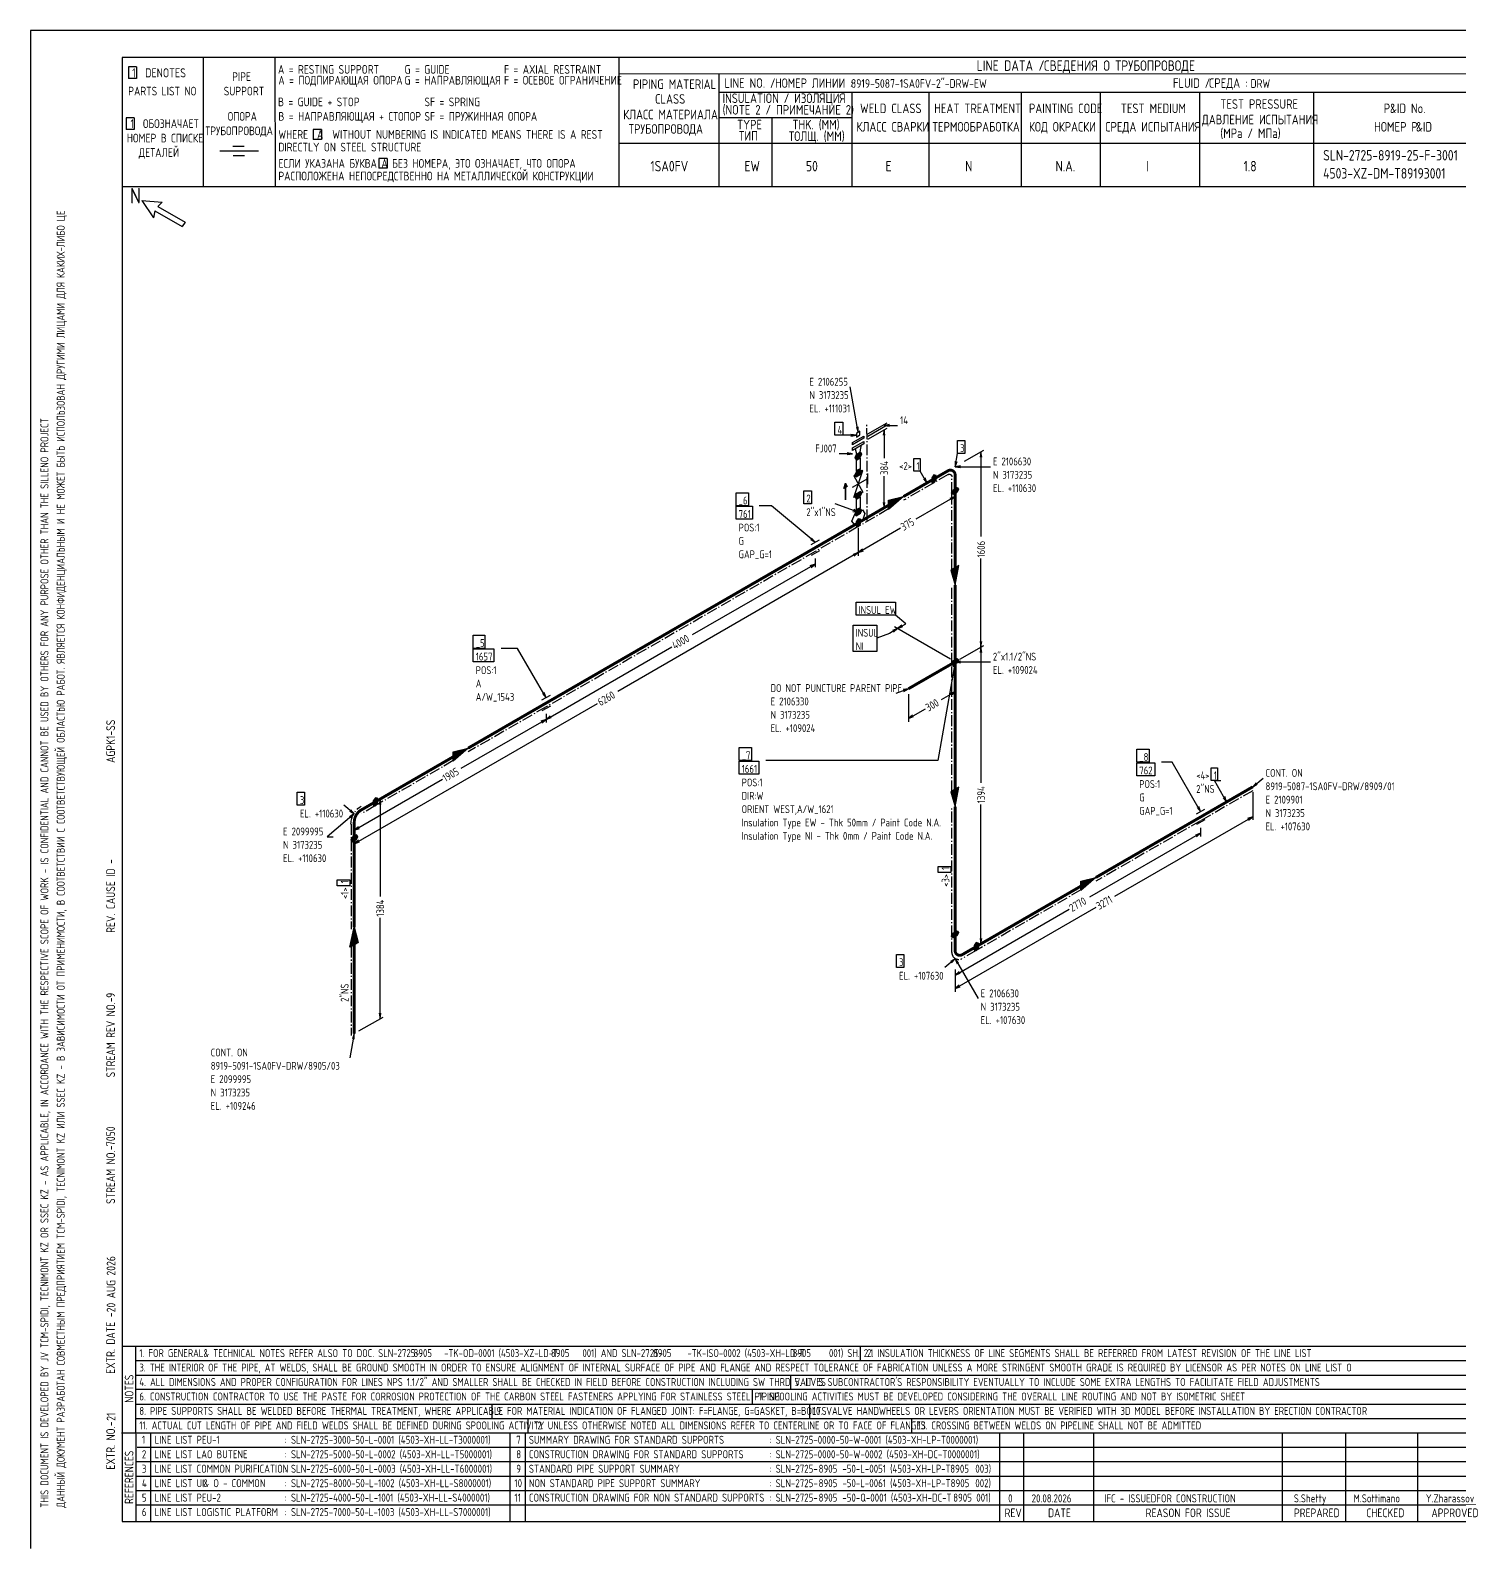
# Model space of a CAD drawing. Extents: x -1005 to 594, y -998 to 420.
# Drawn here: x 0 to 395.2, y 0 to 420 of the extents above; entities that cross this region are included whole.
import ezdxf

# ---------------------------------------------------------------- set-up
doc = ezdxf.new("R2010")
doc.units = 0
doc.linetypes.add('GT101', pattern=[2.299997, 1.53333, -0.766667])
doc.linetypes.add('GT111', pattern=[4.5, 3, -0.6, 0.3, -0.6])
doc.styles.add('TTFN17', font='GOST type A')

msp = doc.modelspace()

# ---------------------------------------------------------------- linework, layer by layer
at = {"layer": 'GT_1', "flags": 128}
for points in [[(0, 420), (0, 0)], [(594, 420), (0, 420)], [(589.1, 412.5), (25.4, 412.5)], [(25.4, 412.5), (25.4, 7.5)], [(47.8, 412.5), (47.8, 376.7)], [(67.6, 412.5), (67.7, 376.7)], [(162.7, 412.5), (162.7, 376.7)], [(29.3, 409.9), (27.1, 409.9)], [(27.1, 409.9), (27.1, 406.7)], [(29.3, 409.9), (29.3, 406.7)], [(589.1, 408), (162.7, 407.9)], [(190.3, 407.8), (190.3, 376.7)], [(29.3, 406.7), (27.1, 406.7)], [(190.3, 402.9), (402.7, 402.9)], [(227.1, 402.9), (227.1, 376.7)], [(248.4, 402.9), (248.4, 376.8)], [(273.9, 402.9), (273.9, 376.7)], [(295.8, 402.9), (295.8, 376.7)], [(323.2, 402.9), (323.2, 376.7)], [(354.8, 402.9), (354.8, 376.8)], [(28.7, 395.8), (26.5, 395.8)], [(26.5, 395.8), (26.5, 392.6)], [(28.7, 395.8), (28.7, 392.6)], [(227.1, 395.8), (190.3, 395.8)], [(205, 395.8), (205, 376.7)], [(28.7, 392.6), (26.5, 392.6)], [(80.5, 392.6), (78.2, 392.6)], [(78.2, 392.6), (78.2, 389.8)], [(80.5, 392.6), (80.5, 389.8)], [(63.1, 386.6), (52.4, 386.6)], [(59.1, 387.9), (56, 387.9)], [(80.5, 389.8), (78.2, 389.8)], [(230.2, 388.7), (162.7, 388.7)], [(402.7, 388.7), (226.9, 388.7)], [(59.2, 385.3), (56.1, 385.3)], [(98.6, 384.6), (96.3, 384.6)], [(96.3, 384.6), (96.3, 381.9)], [(98.6, 384.6), (98.6, 381.9)], [(98.6, 381.9), (96.3, 381.9)], [(402.7, 376.7), (25.4, 376.7)], [(30.8, 372.9), (34, 368.1)], [(30.8, 372.9), (36.4, 372.5)], [(34.4, 370.1), (34, 368.1)], [(34.4, 370.1), (42, 365.7)], [(36.4, 372.5), (35.2, 371.3)], [(35.2, 371.3), (42.8, 366.9)], [(42.8, 366.9), (42, 365.7)], [(228.9, 308.825), (226.65, 321.35)], [(222.45, 311.6), (224.625, 311.6), (224.625, 308), (222.45, 308), (222.45, 311.6)], [(231.525, 308.375), (236.85, 311.45)], [(231.525, 307.775), (236.85, 310.85)], [(237.525, 310.925), (236.025, 310.7), (237.525, 310.475)], [(228.375, 308), (224.625, 308)], [(226.875, 307.775), (228.375, 308), (226.875, 308.225)], [(228.9, 306.275), (227.325, 305.375), (227.325, 305.975), (230.475, 307.775), (230.475, 307.175), (228.9, 306.275)], [(228.375, 310.25), (228.9, 308.825), (228.9, 310.325)], [(228.375, 307.475), (229.35, 308.075), (229.35, 309.125), (228.375, 308.525), (228.375, 307.475)], [(231.525, 306.875), (236.85, 309.95)], [(236.25, 308), (236.025, 309.5), (235.8, 308)], [(236.025, 310.7), (239.775, 310.7)], [(236.025, 309.5), (236.025, 301.7)], [(227.325, 302.9), (223.575, 302.9)], [(225.825, 302.675), (227.325, 302.9), (225.825, 303.125)], [(228.9, 304.7), (227.325, 303.8), (227.325, 304.475), (230.475, 306.275), (230.475, 305.6), (228.9, 304.7)], [(228.3, 302.6), (227.925, 301.775), (228.3, 301.325), (229.5, 302), (229.875, 302.825), (229.5, 303.275), (228.3, 302.6)], [(228.075, 304.25), (228.6, 302.15), (229.275, 302.525), (229.8, 305.3)], [(228.3, 302.6), (229.773, 302.6)], [(228.656, 302.8), (229.864, 302.8)], [(229.011, 303), (229.729, 303)], [(255.675, 299.3), (256.35, 302.975)], [(256.35, 306.575), (258.375, 306.575), (258.375, 302.975), (256.35, 302.975), (256.35, 306.575)], [(258.3, 300.8), (263.625, 303.875)], [(263.025, 301.925), (262.8, 303.425), (262.575, 301.925)], [(262.8, 303.425), (262.8, 279.95)], [(228.9, 291.5), (227.625, 290.75), (230.175, 298.25), (227.625, 296.75), (230.175, 292.25), (228.9, 291.5)], [(228.3, 297.8), (227.925, 296.975), (228.3, 296.525), (229.5, 297.2), (229.875, 298.025), (229.5, 298.475), (228.3, 297.8)], [(227.936, 301.8), (229.144, 301.8)], [(228.027, 302), (229.5, 302)], [(228.071, 301.6), (228.789, 301.6)], [(228.118, 302.2), (229.591, 302.2)], [(228.209, 302.4), (229.682, 302.4)], [(228.9, 298.4), (228.375, 298.1), (228.375, 301.1), (229.425, 301.7), (229.425, 298.7), (228.9, 298.4)], [(229.011, 298.2), (229.729, 298.2)], [(244.275, 301.55), (246, 301.55), (246, 298.025), (244.275, 298.025), (244.275, 301.55)], [(255.675, 300.8), (255.675, 299.3), (256.2, 300.725)], [(257.175, 299.525), (255.675, 299.3), (257.175, 299.075)], [(255.675, 299.3), (265.425, 299.3)], [(225.375, 290.15), (225.375, 294.725), (225.825, 293.825), (224.925, 293.3), (225.375, 294.725), (225.375, 290.15)], [(227.325, 293.6), (231.525, 296)], [(227.936, 297), (229.144, 297)], [(228.027, 297.2), (229.5, 297.2)], [(228.071, 296.8), (228.789, 296.8)], [(228.118, 297.4), (229.591, 297.4)], [(228.209, 297.6), (229.682, 297.6)], [(228.3, 297.8), (229.773, 297.8)], [(228.656, 298), (229.864, 298)], [(231.525, 294.425), (231.525, 297.425)], [(236.025, 287.9), (236.025, 296.675)], [(247.875, 294.8), (246, 298.025)], [(246.9, 295.925), (247.875, 294.8), (247.35, 296.225)], [(250.425, 296.9), (249.825, 297.05), (249.225, 296.225), (249.225, 294.95), (249.825, 294.8), (250.425, 295.625), (250.425, 296.9)], [(249.225, 296.2), (250.425, 296.2)], [(249.225, 296), (250.425, 296)], [(249.225, 295.8), (250.425, 295.8)], [(249.225, 295.6), (250.407, 295.6)], [(249.225, 295.4), (250.261, 295.4)], [(249.225, 295.2), (250.116, 295.2)], [(249.225, 295), (249.97, 295)], [(249.352, 296.4), (250.425, 296.4)], [(249.498, 296.6), (250.425, 296.6)], [(249.643, 296.8), (250.425, 296.8)], [(255.675, 296.3), (255.675, 290.15)], [(195.15, 292.1), (198.525, 292.1), (198.525, 288.5), (195.15, 288.5), (195.15, 292.1)], [(213.825, 292.625), (216, 292.625), (216, 289.025), (213.825, 289.025), (213.825, 292.625)], [(228.3, 291.8), (227.925, 290.975), (228.3, 290.525), (229.5, 291.2), (229.875, 292.025), (229.5, 292.475), (228.3, 291.8)], [(227.936, 291), (229.144, 291)], [(228.027, 291.2), (229.5, 291.2)], [(228.071, 290.8), (228.789, 290.8)], [(228.118, 291.4), (229.591, 291.4)], [(228.209, 291.6), (229.682, 291.6)], [(228.3, 291.8), (229.773, 291.8)], [(228.9, 287.6), (228.375, 287.3), (228.375, 290.3), (229.425, 290.9), (229.425, 287.9), (228.9, 287.6)], [(228.656, 292), (229.864, 292)], [(229.011, 292.2), (229.729, 292.2)], [(237.3, 288.65), (237.3, 290), (241.425, 291.05), (237.3, 287.45), (237.3, 289.85), (241.05, 290.825), (237.3, 287.525), (237.3, 289.625), (240.6, 290.6), (237.3, 287.75), (237.3, 289.475), (240.225, 290.3), (237.3, 287.9), (237.3, 289.325), (239.85, 290.15), (237.3, 288.05), (237.3, 289.175), (239.4, 289.85), (237.3, 288.2), (237.3, 288.95), (239.1, 289.7), (237.3, 288.425), (237.3, 288.8), (238.65, 289.4), (237.3, 288.575), (237.3, 288.65), (241.425, 291.05)], [(255.675, 291.05), (244.8, 284.75)], [(254.55, 290.075), (255.675, 291.05), (254.25, 290.525)], [(255.075, 291.575), (254.7, 292.025), (255.075, 292.85), (256.275, 293.525), (256.65, 293.075), (256.275, 292.25), (255.075, 291.575)], [(254.721, 292), (255.831, 292)], [(254.78, 292.2), (256.186, 292.2)], [(254.87, 292.4), (256.343, 292.4)], [(254.888, 291.8), (255.475, 291.8)], [(254.961, 292.6), (256.434, 292.6)], [(255.052, 292.8), (256.525, 292.8)], [(255.342, 293), (256.616, 293)], [(255.697, 293.2), (256.546, 293.2)], [(195.15, 288.35), (199.65, 288.35), (199.65, 284.75), (195.15, 284.75), (195.15, 288.35)], [(216.975, 278.375), (204.9, 288.5), (201.525, 288.5)], [(228.9, 286.7), (222.525, 289.025)], [(228.9, 283.775), (227.925, 283.175), (227.1, 284.225), (227.925, 286.175), (230.025, 287.375), (230.7, 286.325), (230.025, 284.375), (228.9, 283.775)], [(227.4, 286.925), (228.9, 286.7), (227.625, 287.45)], [(228.3, 287), (227.925, 286.175), (228.3, 285.725), (229.5, 286.4), (229.875, 287.225), (229.5, 287.675), (228.3, 287)], [(227.936, 286.2), (229.144, 286.2)], [(228.027, 286.4), (229.5, 286.4)], [(228.071, 286), (228.789, 286)], [(228.118, 286.6), (229.591, 286.6)], [(228.209, 286.8), (229.682, 286.8)], [(228.3, 287), (229.773, 287)], [(228.656, 287.2), (229.864, 287.2)], [(229.011, 287.4), (229.729, 287.4)], [(231.525, 285.275), (236.85, 288.35)], [(235.8, 289.4), (236.025, 287.9), (236.25, 289.4)], [(229.5, 284.75), (228.9, 284.9), (228.3, 284.075), (228.3, 282.8), (228.9, 282.65), (229.5, 283.475), (229.5, 284.75)], [(228.3, 284), (229.5, 284)], [(228.3, 283.8), (229.5, 283.8)], [(228.3, 283.6), (229.5, 283.6)], [(228.3, 283.4), (229.445, 283.4)], [(228.3, 283.2), (229.3, 283.2)], [(228.3, 283), (229.155, 283)], [(228.3, 282.8), (229.009, 282.8)], [(228.391, 284.2), (229.5, 284.2)], [(228.536, 284.4), (229.5, 284.4)], [(228.682, 284.6), (229.5, 284.6)], [(228.9, 275.525), (240.6, 282.35)], [(228.9, 282.275), (228.9, 274.625)], [(215.7, 279.125), (216.975, 278.375), (216, 279.5)], [(215.85, 277.775), (218.175, 279.05)], [(228.9, 280.775), (228.9, 274.625)], [(228.9, 275.525), (162.45, 237.125)], [(218.175, 276.05), (215.85, 274.775)], [(216.975, 273.875), (216.975, 271.475)], [(227.775, 274.55), (228.9, 275.525), (227.475, 275)], [(230.025, 276.5), (228.9, 275.525), (230.325, 276.05)], [(262.8, 249.425), (262.8, 273.875)], [(216.975, 272.375), (183, 252.8)], [(215.85, 271.4), (216.975, 272.375), (215.55, 271.85)], [(255.675, 271.325), (254.475, 270.65), (255.675, 266.525), (256.725, 271.925), (254.625, 270.725), (255.675, 266.975), (256.65, 271.85), (254.775, 270.8), (255.675, 267.5), (256.5, 271.775), (254.925, 270.875), (255.675, 267.95), (256.35, 271.7), (255.075, 271.025), (255.675, 268.4), (256.2, 271.625), (255.225, 271.1), (255.675, 268.85), (256.05, 271.55), (255.375, 271.175), (255.675, 269.3), (255.9, 271.475), (255.525, 271.25), (255.675, 269.75), (255.75, 271.4), (255.675, 271.325), (255.675, 266.525)], [(228.3, 261.8), (239.175, 261.8), (239.175, 258.2), (228.3, 258.2), (228.3, 261.8)], [(242.025, 255.8), (239.175, 258.2)], [(122.4, 252.65), (125.625, 252.65), (125.625, 249.05), (122.4, 249.05), (122.4, 252.65)], [(227.475, 255.5), (234, 255.5), (234, 248.15), (227.475, 248.15), (227.475, 255.5)], [(237.525, 253.175), (234, 251.9)], [(239.775, 254.525), (237.525, 253.175)], [(238.65, 253.55), (239.775, 254.525), (238.35, 254)], [(254.4, 246.05), (238.95, 254.975)], [(254.4, 246.05), (238.95, 254.975)], [(239.775, 254.525), (242.025, 255.8)], [(240.9, 255.5), (239.775, 254.525), (241.2, 255.05)], [(122.4, 248.9), (128.1, 248.9), (128.1, 245.3), (122.4, 245.3), (122.4, 248.9)], [(142.575, 235.4), (134.7, 249.05), (130.125, 249.05)], [(142.575, 229.4), (177.375, 249.5)], [(256.95, 246.05), (263.625, 249.875)], [(258.3, 246.8), (263.625, 249.875)], [(262.575, 250.925), (262.8, 249.425), (263.025, 250.925)], [(263.025, 247.925), (262.8, 249.425), (262.575, 247.925)], [(262.8, 249.425), (262.8, 211.85)], [(255.675, 245.3), (250.875, 218), (203.325, 218)], [(255.075, 244.325), (254.7, 244.775), (255.075, 245.6), (256.275, 246.275), (256.65, 245.825), (256.275, 245), (255.075, 244.325)], [(254.711, 244.8), (255.919, 244.8)], [(254.802, 245), (256.275, 245)], [(254.846, 244.6), (255.564, 244.6)], [(254.893, 245.2), (256.366, 245.2)], [(254.984, 245.4), (256.457, 245.4)], [(255.075, 245.6), (256.548, 245.6)], [(255.675, 243.8), (255.675, 245.3), (255.15, 243.875)], [(255.431, 245.8), (256.639, 245.8)], [(257.175, 245.525), (255.675, 245.3), (257.175, 245.075)], [(255.675, 245.3), (265.425, 245.3)], [(255.675, 243.8), (255.675, 236.15)], [(255.786, 246), (256.504, 246)], [(141.45, 234.8), (143.775, 236.075)], [(141.6, 236.525), (142.575, 235.4), (142.05, 236.825)], [(242.775, 237.875), (239.25, 236.6)], [(241.5, 237.125), (242.775, 237.875), (241.275, 237.65)], [(242.775, 236.375), (242.775, 228.725)], [(255.675, 237.05), (251.775, 234.8)], [(254.55, 236.075), (255.675, 237.05), (254.25, 236.525)], [(89.55, 194.975), (156.825, 233.825)], [(143.775, 233.075), (141.45, 231.8)], [(242.775, 229.625), (247.5, 232.325)], [(142.575, 229.4), (119.025, 215.825)], [(141.45, 228.425), (142.575, 229.4), (141.15, 228.875)], [(142.575, 230.9), (142.575, 228.5)], [(142.575, 230.9), (142.575, 228.5)], [(143.7, 230.375), (142.575, 229.4), (144, 229.925)], [(243.9, 230.6), (242.775, 229.625), (244.2, 230.15)], [(116.925, 219.05), (116.925, 220.4), (121.05, 221.45), (116.925, 217.85), (116.925, 220.25), (120.675, 221.225), (116.925, 217.925), (116.925, 220.025), (120.225, 221), (116.925, 218.15), (116.925, 219.875), (119.85, 220.7), (116.925, 218.3), (116.925, 219.725), (119.475, 220.55), (116.925, 218.45), (116.925, 219.575), (119.025, 220.25), (116.925, 218.6), (116.925, 219.35), (118.725, 220.1), (116.925, 218.825), (116.925, 219.2), (118.275, 219.8), (116.925, 218.975), (116.925, 219.05), (121.05, 221.45)], [(195.975, 221.6), (199.35, 221.6), (199.35, 218), (195.975, 218), (195.975, 221.6)], [(305.925, 221.15), (309.3, 221.15), (309.3, 217.55), (305.925, 217.55), (305.925, 221.15)], [(195.975, 217.85), (201.375, 217.85), (201.375, 214.25), (195.975, 214.25), (195.975, 217.85)], [(305.925, 217.4), (310.875, 217.4), (310.875, 213.8), (305.925, 213.8), (305.925, 217.4)], [(323.55, 203.9), (315.675, 217.55), (312.75, 217.55)], [(326.475, 215.975), (328.2, 215.975), (328.2, 212.45), (326.475, 212.45), (326.475, 215.975)], [(89.55, 198.725), (113.925, 212.825)], [(255.675, 210.05), (254.475, 209.375), (255.675, 205.25), (256.725, 210.65), (254.625, 209.45), (255.675, 205.7), (256.65, 210.575), (254.775, 209.525), (255.675, 206.225), (256.5, 210.5), (254.925, 209.6), (255.675, 206.675), (256.35, 210.425), (255.075, 209.75), (255.675, 207.125), (256.2, 210.35), (255.225, 209.825), (255.675, 207.575), (256.05, 210.275), (255.375, 209.9), (255.675, 208.025), (255.9, 210.2), (255.525, 209.975), (255.675, 208.475), (255.75, 210.125), (255.675, 210.05), (255.675, 205.25)], [(330.75, 206.6), (327.375, 212.45), (329.175, 212.45)], [(337.95, 210.725), (340.8, 213.125)], [(338.925, 211.85), (337.95, 210.725), (339.225, 211.475)], [(73.8, 209.225), (75.825, 209.225), (75.825, 205.625), (73.8, 205.625), (73.8, 209.225)], [(92.175, 204.725), (97.5, 207.8)], [(96, 207.575), (95.4, 207.725), (94.8, 206.9), (94.8, 205.625), (95.4, 205.475), (96, 206.3), (96, 207.575)], [(94.8, 206.8), (96, 206.8)], [(94.8, 206.6), (96, 206.6)], [(94.8, 206.4), (96, 206.4)], [(94.8, 206.2), (95.927, 206.2)], [(94.8, 206), (95.782, 206)], [(94.8, 205.8), (95.636, 205.8)], [(94.873, 207), (96, 207)], [(95.018, 207.2), (96, 207.2)], [(95.164, 207.4), (96, 207.4)], [(95.309, 207.6), (95.9, 207.6)], [(96.9, 205.85), (96.675, 207.35), (96.45, 205.85)], [(96.675, 207.35), (96.675, 180.425)], [(262.8, 167.3), (262.8, 205.85)], [(329.775, 207.725), (330.75, 206.6), (330.225, 208.025)], [(337.95, 209.225), (337.95, 201.575)], [(89.55, 203.225), (82.05, 196.925), (83.7, 196.925)], [(89.55, 203.225), (86.7, 205.625)], [(88.275, 203.975), (89.55, 203.225), (88.575, 204.35)], [(88.575, 202.1), (89.55, 203.225), (88.275, 202.475)], [(94.9, 205.6), (95.491, 205.6)], [(337.95, 202.475), (299.775, 180.425)], [(322.425, 203.3), (324.75, 204.575)], [(322.575, 205.025), (323.55, 203.9), (323.025, 205.325)], [(336.825, 201.5), (337.95, 202.475), (336.525, 201.95)], [(88.95, 196.775), (88.575, 195.95), (88.95, 195.5), (90.15, 196.175), (90.525, 197), (90.15, 197.45), (88.95, 196.775)], [(89.55, 200.225), (89.55, 197.825)], [(89.55, 200.225), (89.55, 194.075)], [(90.675, 199.7), (89.55, 198.725), (90.975, 199.25)], [(323.55, 197.9), (292.875, 180.2)], [(322.425, 196.925), (323.55, 197.9), (322.125, 197.375)], [(324.75, 201.575), (322.425, 200.3)], [(323.55, 199.4), (323.55, 197)], [(88.598, 196), (89.839, 196)], [(88.689, 196.2), (90.161, 196.2)], [(88.7, 195.8), (89.483, 195.8)], [(88.779, 196.4), (90.252, 196.4)], [(88.871, 196.6), (90.343, 196.6)], [(88.994, 196.8), (90.434, 196.8)], [(89.35, 197), (90.525, 197)], [(90.675, 195.95), (89.55, 194.975), (90.975, 195.5)], [(89.706, 197.2), (90.358, 197.2)], [(84.825, 183.35), (84.825, 185), (88.35, 185), (88.35, 183.35), (84.825, 183.35)], [(250.95, 187.025), (250.95, 188.675), (254.475, 188.675), (254.475, 187.025), (250.95, 187.025)], [(290.475, 183.275), (290.475, 184.625), (294.6, 185.675), (290.475, 182.075), (290.475, 184.475), (294.225, 185.45), (290.475, 182.15), (290.475, 184.25), (293.775, 185.225), (290.475, 182.375), (290.475, 184.1), (293.4, 184.925), (290.475, 182.525), (290.475, 183.95), (293.025, 184.775), (290.475, 182.675), (290.475, 183.8), (292.575, 184.475), (290.475, 182.825), (290.475, 183.575), (292.275, 184.325), (290.475, 183.05), (290.475, 183.425), (291.825, 184.025), (290.475, 183.2), (290.475, 183.275), (294.6, 185.675)], [(255.675, 154.925), (294.675, 177.425)], [(255.675, 158.675), (287.175, 176.9)], [(96.675, 146.6), (96.675, 174.5)], [(89.55, 167.075), (88.35, 166.4), (89.55, 171.875), (90.6, 167.675), (88.5, 166.475), (89.55, 171.425), (90.525, 167.6), (88.65, 166.55), (89.55, 170.9), (90.375, 167.525), (88.8, 166.625), (89.55, 170.45), (90.225, 167.45), (88.95, 166.775), (89.55, 170), (90.075, 167.375), (89.1, 166.85), (89.55, 169.55), (89.925, 167.3), (89.25, 166.925), (89.55, 169.1), (89.775, 167.225), (89.4, 167), (89.55, 168.65), (89.625, 167.15), (89.55, 167.075), (89.55, 171.875)], [(255.075, 168.95), (254.7, 169.4), (255.075, 170.225), (256.275, 170.9), (256.65, 170.45), (256.275, 169.625), (255.075, 168.95)], [(254.7, 169.4), (255.875, 169.4)], [(254.791, 169.6), (256.231, 169.6)], [(254.867, 169.2), (255.519, 169.2)], [(254.882, 169.8), (256.355, 169.8)], [(254.973, 170), (256.445, 170)], [(255.064, 170.2), (256.536, 170.2)], [(255.386, 170.4), (256.627, 170.4)], [(255.742, 170.6), (256.525, 170.6)], [(262.575, 168.8), (262.8, 167.3), (263.025, 168.8)], [(239.475, 164.375), (241.5, 164.375), (241.5, 160.775), (239.475, 160.775), (239.475, 164.375)], [(258.3, 164.675), (263.625, 167.75)], [(262.125, 167.525), (261.525, 167.675), (260.925, 166.85), (260.925, 165.575), (261.525, 165.425), (262.125, 166.25), (262.125, 167.525)], [(260.925, 166.8), (262.125, 166.8)], [(260.925, 166.6), (262.125, 166.6)], [(260.925, 166.4), (262.125, 166.4)], [(260.925, 166.2), (262.089, 166.2)], [(260.925, 166), (261.943, 166)], [(260.925, 165.8), (261.798, 165.8)], [(260.925, 165.6), (261.652, 165.6)], [(261.034, 167), (262.125, 167)], [(261.18, 167.2), (262.125, 167.2)], [(261.325, 167.4), (262.125, 167.4)], [(255.675, 163.175), (252.825, 160.775)], [(254.7, 162.05), (255.675, 163.175), (254.4, 162.425)], [(256.65, 162.05), (255.675, 163.175), (256.2, 161.75)], [(255.675, 163.175), (262.05, 152.15)], [(255.675, 160.175), (255.675, 157.775)], [(255.675, 160.175), (255.675, 154.025)], [(256.8, 159.65), (255.675, 158.675), (257.1, 159.2)], [(256.8, 155.9), (255.675, 154.925), (257.1, 155.45)], [(90.825, 143.225), (97.5, 147.05)], [(96.45, 148.1), (96.675, 146.6), (96.9, 148.1)], [(89.55, 142.475), (88.35, 135.8)], [(89.55, 140.975), (89.55, 142.475), (89.025, 141.05)], [(25.3, 56), (402.7, 56)], [(29.1, 56), (29.2, 7.5)], [(229.4, 56), (229.4, 52)], [(29.1, 52), (402.7, 52)], [(29.1, 48), (402.7, 48)], [(210.2, 48), (210.2, 44)], [(402.7, 44), (29.1, 44)], [(199.6, 44), (199.6, 40)], [(29.2, 40), (402.7, 40)], [(127.6, 40), (127.6, 36)], [(215.4, 40), (215.4, 36)], [(29.1, 36), (402.7, 36)], [(137.5, 36), (137.5, 32)], [(243.6, 36), (243.6, 32)], [(25.2, 32), (402.7, 32)], [(33.2, 32), (33.2, 7.6)], [(132.6, 32), (132.6, 7.6)], [(136.8, 32), (136.8, 7.6)], [(267.9, 32), (267.9, 7.5)], [(274.6, 32), (274.6, 7.5)], [(293.9, 32), (293.9, 7.5)], [(346.1, 32), (346.1, 7.5)], [(363.6, 32), (363.6, 7.5)], [(383.5, 32), (383.5, 7.5)], [(402.7, 28), (29.5, 28)], [(402.7, 24), (29.1, 24)], [(402.7, 20), (29.1, 20)], [(402.7, 16), (29.1, 16)], [(402.7, 12), (29.2, 12)], [(25.4, 7.5), (589.1, 7.5)], [(0, 0), (0, 0)]]:
    msp.add_lwpolyline(points, dxfattribs=at)
at = {"layer": 'GT_1', "linetype": 'GT111', "flags": 128}
for points in [[(231.375, 284.45), (231.3, 311)], [(249.825, 294.875), (241.425, 290)], [(253.725, 297.125), (249.825, 294.875)], [(254.775, 292.025), (254.775, 296.525)], [(254.775, 270.8), (254.775, 292.025)], [(237.3, 287.6), (228.9, 282.725)], [(228.9, 282.725), (216.975, 275.825)], [(216.975, 275.825), (142.575, 232.85)], [(254.775, 244.775), (254.775, 266)], [(254.775, 209.525), (254.775, 244.775)], [(142.575, 232.85), (121.05, 220.4)], [(116.925, 218), (95.4, 205.55)], [(337.95, 209.675), (323.55, 201.35)], [(95.4, 205.55), (91.5, 203.3)], [(254.775, 169.4), (254.775, 204.725)], [(88.65, 200.45), (88.65, 195.95)], [(323.55, 201.35), (294.6, 184.625)], [(88.65, 195.95), (88.65, 171.35)], [(290.475, 182.225), (261.525, 165.5)], [(254.775, 164.9), (254.775, 169.4)], [(88.65, 166.55), (88.65, 141.95)], [(261.525, 165.5), (257.625, 163.25)]]:
    msp.add_lwpolyline(points, dxfattribs=at)
at = {"layer": 'GT_1', "const_width": 0.8, "flags": 128}
for points in [[(249.825, 295.925), (253.725, 298.175)], [(241.425, 291.05), (249.825, 295.925)], [(255.675, 297.05), (255.675, 292.55)], [(255.675, 292.55), (255.675, 271.325)], [(228.9, 283.775), (237.3, 288.65)], [(216.975, 276.875), (228.9, 283.775)], [(142.575, 233.9), (216.975, 276.875)], [(255.675, 266.525), (255.675, 245.3)], [(255.675, 245.3), (255.675, 210.05)], [(121.05, 221.45), (142.575, 233.9)], [(95.4, 206.6), (116.925, 219.05)], [(323.55, 202.4), (337.95, 210.725)], [(91.5, 204.35), (95.4, 206.6)], [(255.675, 205.25), (255.675, 169.925)], [(294.6, 185.675), (323.55, 202.4)], [(89.55, 196.475), (89.55, 200.975)], [(89.55, 171.875), (89.55, 196.475)], [(261.525, 166.55), (290.475, 183.275)], [(255.675, 169.925), (255.675, 165.425)], [(89.55, 142.475), (89.55, 167.075)], [(257.625, 164.3), (261.525, 166.55)]]:
    msp.add_lwpolyline(points, dxfattribs=at)
for points in [[(253.725, 298.175, -0.577127), (255.675, 297.05)], [(89.55, 200.975, -0.268116), (91.5, 204.35)], [(255.675, 165.425, 0.577571), (257.625, 164.3)]]:
    msp.add_lwpolyline(points, format="xyb", dxfattribs=at)
at = {"layer": 'GT_1', "linetype": 'GT111', "flags": 128}
for points in [[(253.725, 297.125, -0.57694), (254.766, 296.525)], [(88.641, 200.45, -0.268061), (91.5, 205.4)], [(254.766, 164.9, 0.577503), (257.625, 163.25)]]:
    msp.add_lwpolyline(points, format="xyb", dxfattribs=at)
at = {"layer": 'GT_1', "linetype": 'GT101', "const_width": 0.8, "flags": 128}
msp.add_lwpolyline([(255.675, 245.3), (242.775, 237.875)], dxfattribs=at)

# ---------------------------------------------------------------- texts
at = {"layer": 'GT_1', "style": 'TTFN17'}
for s, height, p in [('LINE DATA /', 2.8875, (261.633, 408.8)), ('СВЕДЕНИЯ О ТРУБОПРОВОДЕ', 2.8875, (280.233, 408.8)), (' 1  DENOTES', 2.5025, (26.875, 407)), (' PIPE', 2.4062, (54.561, 406)), ('A = RESTING SUPPORT', 2.40625, (68.461, 408)), ('A = ПОДПИРАЮЩАЯ ОПОРА', 2.40625, (68.561, 405)), ('G = GUIDE', 2.4062, (103.461, 408)), ('G = НАПРАВЛЯЮЩАЯ', 2.40625, (103.461, 405)), ('F = AXIAL RESTRAINT', 2.40625, (130.961, 408)), ('F = ОСЕВОЕ ОГРАНИЧЕНИЕ', 2.40625, (130.961, 405)), ('PARTS LIST NO', 2.40625, (27.061, 402)), ('SUPPORT', 2.4062, (53.461, 402)), ('PIPING MATERIAL', 2.64687, (166.597, 403.8)), ('LINE NO. /', 2.6469, (191.897, 404.1)), ('НОМЕР ЛИНИИ :', 2.59875, (205.89, 404.1)), ('8919-5087-1SA0FV-2"-DRW-EW', 2.40625, (226.861, 404.1)), ('FLUID /', 2.6469, (315.897, 404.1)), ('СРЕДА :', 2.6469, (325.897, 404.1)), ('DRW', 2.4062, (337.361, 404.1)), ('B = GUIDE + STOP', 2.40625, (68.461, 399)), ('SF = SPRING', 2.40625, (108.961, 399)), ('CLASS', 2.6469, (172.697, 399.7)), ('(NOTE 2 / ПРИМЕЧАНИЕ 2)', 2.64687, (191.397, 396.7)), ('INSULATION / ИЗОЛЯЦИЯ', 2.64687, (191.397, 399.9)), ('WELD CLASS', 2.6469, (229.397, 397.1)), ('HEAT TREATMENT', 2.64687, (249.897, 397.1)), ('PAINTING CODE', 2.64687, (276.097, 397.1)), ('TEST MEDIUM', 2.64687, (301.497, 397.1)), ('TEST PRESSURE', 2.64687, (328.997, 398.3)), ('P', 2.647, (374.197, 397.1)), ('&ID No.', 2.6469, (375.908, 397.1)), (' 1  ОБОЗНАЧАЕТ', 2.40625, (26.461, 393)), ('ОПОРА', 2.4062, (54.561, 395)), ('B = НАПРАВЛЯЮЩАЯ + СТОПОР', 2.40625, (68.561, 395)), ('SF = ПРУЖИННАЯ ОПОРА', 2.40625, (108.961, 395)), ('КЛАСС МАТЕРИАЛА', 2.64687, (163.897, 395.4)), ('TYPE', 2.6469, (195.397, 392.6)), ('THK. (MM)', 2.6469, (210.697, 392.6)), ('ДАВЛЕНИЕ ИСПЫТАНИЯ', 2.64687, (323.897, 394)), ('НОМЕР В СПИСКЕ', 2.40625, (26.661, 389)), ('ТРУБОПРОВОДА', 2.40625, (48.361, 391)), ('WHERE  A  WITHOUT NUMBERING IS INDICATED MEANS THERE IS A REST', 2.40625, (68.561, 390)), ('ТРУБОПРОВОДА', 2.64687, (165.397, 391.4)), ('ТИП', 2.6469, (195.897, 389.5)), ('ТОЛЩ. (ММ)', 2.6469, (209.697, 389.4)), ('КЛАСС СВАРКИ', 2.64687, (228.397, 392)), ('ТЕРМООБРАБОТКА', 2.64687, (249.397, 392)), ('КОД ОКРАСКИ', 2.64687, (276.097, 392)), ('СРЕДА ИСПЫТАНИЯ', 2.64687, (297.197, 392)), ('(MPa / МПа)', 2.64687, (328.997, 390.2)), ('НОМЕР P', 2.6469, (371.497, 392)), ('&ID', 2.6469, (383.097, 392)), ('ДЕТАЛЕЙ', 2.4062, (29.961, 385)), ('DIRECTLY ON STEEL STRUCTURE', 2.40625, (68.561, 386.5)), ('SLN-2725-8919-25-F-3001', 2.8875, (357.433, 384)), ('ЕСЛИ УКАЗАНА БУКВА A БЕЗ НОМЕРА, ЭТО ОЗНАЧАЕТ, ЧТО ОПОРА', 2.40625, (68.561, 382)), ('1SA0FV', 2.8875, (171.433, 381)), ('EW', 2.8875, (197.433, 381)), ('50', 2.8875, (214.433, 381)), ('E', 2.888, (236.433, 381)), ('N', 2.888, (258.433, 381)), ('N.A.', 2.8875, (283.433, 381)), ('I', 2.888, (308.433, 381)), ('1.8', 2.8875, (335.433, 381)), ('РАСПОЛОЖЕНА НЕПОСРЕДСТВЕННО НА МЕТАЛЛИЧЕСКОЙ КОНСТРУКЦИИ', 2.40625, (68.561, 378.5)), ('4503-XZ-DM-T89193001', 2.8875, (357.433, 379)), ('N', 4.331, (27.55, 372.1)), ('E 2106255', 2.1656, (215.396, 321.725)), ('N 3173235', 2.1656, (215.396, 318.028)), ('EL. +111031', 2.16562, (215.396, 314.33)), ('14', 2.1656, (240.475, 311.075)), ('4', 2.166, (223.175, 308.375)), ('FJ007', 2.1656, (216.99, 303.275)), ('3', 2.166, (257.05, 303.35)), ('<2>', 2.1656, (240.192, 298.4)), ('1', 2.166, (245.016, 298.4)), ('E 2106630', 2.1656, (266.125, 299.675)), ('N 3173235', 2.1656, (266.125, 295.978)), ('EL. +110630', 2.16562, (266.125, 292.28)), ('_6', 2.1656, (195.825, 288.875)), ('2', 2.166, (214.54, 289.4)), ('761', 2.1656, (195.825, 285.125)), ('2"x1"NS', 2.1656, (214.54, 285.65)), ('POS:1', 2.1656, (195.825, 281.375)), ('G', 2.166, (195.825, 277.678)), ('GAP_G=1', 2.1656, (195.825, 273.98)), ('INSUL EW', 2.1656, (229.011, 258.575)), ('INSUL', 2.1656, (228.195, 252.275)), ('1657', 2.1656, (123.133, 245.675)), ('_5', 2.1656, (123.133, 249.425)), ('NI', 2.1656, (228.195, 248.578)), ('2"x1.1/2"NS', 2.16562, (266.125, 245.675)), ('POS:1', 2.1656, (123.133, 241.925)), ('EL. +109024', 2.16562, (266.125, 241.978)), ('A', 2.166, (123.133, 238.228)), ('A/W_1543', 2.1656, (123.133, 234.53)), ('DO NOT PUNCTURE PARENT PIPE', 2.16562, (204.658, 236.975)), ('E 2106330', 2.1656, (204.658, 233.278)), ('N 3173235', 2.1656, (204.658, 229.58)), ('EL. +109024', 2.16562, (204.658, 225.883)), ('_7', 2.1656, (196.667, 218.375)), ('_8', 2.1656, (306.6, 217.925)), ('1661', 2.1656, (196.667, 214.625)), ('762', 2.1656, (306.6, 214.175)), ('<4>', 2.1656, (322.347, 212.825)), ('1', 2.166, (327.172, 212.825)), ('CONT. ON', 2.1656, (341.5, 213.5)), ('POS:1', 2.1656, (196.667, 210.875)), ('POS:1', 2.1656, (306.6, 210.425)), ('2"NS', 2.1656, (322.347, 209.075)), ('8919-5087-1SA0FV-DRW/8909/01', 2.16562, (341.5, 209.803)), ('3', 2.166, (74.513, 206)), ('DIR:W', 2.1656, (196.667, 207.178)), ('G', 2.166, (306.6, 206.728)), ('E 2109901', 2.1656, (341.5, 206.105)), ('EL. +110630', 2.16562, (74.513, 202.25)), ('ORIENT WEST,A/W_1621', 2.16562, (196.667, 203.48)), ('Insulation Type EW - Thk 50mm / Paint Code N.A.', 2.16562, (196.667, 199.783)), ('GAP_G=1', 2.1656, (306.6, 203.03)), ('N 3173235', 2.1656, (341.5, 202.408)), ('E 2099995', 2.1656, (69.864, 197.3)), ('Insulation Type NI - Thk 0mm / Paint Code N.A.', 2.16562, (196.667, 196.085)), ('EL. +107630', 2.16562, (341.5, 198.71)), ('N 3173235', 2.1656, (69.864, 193.603)), ('EL. +110630', 2.16562, (69.864, 189.905)), ('3', 2.166, (240.172, 161.15)), ('EL. +107630', 2.16562, (240.172, 157.4)), ('E 2106630', 2.1656, (262.75, 152.525)), ('N 3173235', 2.1656, (262.75, 148.828)), ('EL. +107630', 2.16562, (262.75, 145.13)), ('CONT. ON', 2.1656, (49.864, 136.175)), ('8919-5091-1SA0FV-DRW/8905/03', 2.16562, (49.864, 132.478)), ('E 2099995', 2.1656, (49.864, 128.78)), ('N 3173235', 2.1656, (49.864, 125.083)), ('EL. +109246', 2.16562, (49.864, 121.385)), ('1. FOR GENERAL', 2.18487, (30.128, 53)), ('& TECHNICAL NOTES REFER ALSO TO DOC. SLN-2725-      -TK-OD-0001 (4503-XZ-LD-T      001) AND SLN-2725-      -TK-ISO-0002 (4503-XH-LD-T      001) SH. 2.1', 2.18487, (47.868, 53)), ('8905', 2.1849, (105.928, 53)), ('8905', 2.1849, (143.928, 53)), ('8905', 2.1849, (172.128, 53)), ('8905', 2.1849, (210.728, 53)), ('2. INSULATION THICKNESS OF LINE SEGMENTS SHALL BE REFERRED FROM LATEST REVISION OF THE LINE LIST', 2.18487, (231.328, 53)), ('3. THE INTERIOR OF THE PIPE, AT WELDS, SHALL BE GROUND SMOOTH IN ORDER TO ENSURE ALIGNMENT OF INTERNAL SURFACE OF PIPE AND FLANGE AND RESPECT TOLERANCE OF FABRICATION UNLESS A MORE STRINGENT SMOOTH GRADE IS REQUIRED BY LICENSOR AS PER NOTES ON LINE LIST O', 2.18487, (30.128, 49)), ('4. ALL DIMENSIONS AND PROPER CONFIGURATION FOR LINES NPS 1.1/2" AND SMALLER SHALL BE CHECKED IN FIELD BEFORE CONSTRUCTION INCLUDING SW THRD VALVES', 2.18487, (30.128, 45)), ("5. IT IS SUBCONTRACTOR'S RESPONSIBILITY EVENTUALLY TO INCLUDE SOME EXTRA LENGTHS TO FACILITATE FIELD ADJUSTMENTS", 2.18487, (211.328, 45)), ('6. CONSTRUCTION CONTRACTOR TO USE THE PASTE FOR CORROSION PROTECTION OF THE CARBON STEEL FASTENERS APPLYING FOR STAINLESS STEEL PIPING', 2.18487, (30.128, 41)), ('7. SPOOLING ACTIVITIES MUST BE DEVELOPED CONSIDERING THE OVERALL LINE ROUTING AND NOT BY ISOMETRIC SHEET', 2.18487, (201.328, 41)), ('8. PIPE SUPPORTS SHALL BE WELDED BEFORE THERMAL TREATMENT, WHERE APPLICABLE', 2.18487, (30.128, 37)), ('9. FOR MATERIAL INDICATION OF FLANGED JOINT: F=FLANGE, G=GASKET, B=BOLTS', 2.18487, (128.828, 37)), ('10. VALVE HANDWHEELS OR LEVERS ORIENTATION MUST BE VERIFIED WITH 3D MODEL BEFORE INSTALLATION BY ERECTION CONTRACTOR', 2.18487, (216.328, 37)), ('11. ACTUAL CUT LENGTH OF PIPE AND FIELD WELDS SHALL BE DEFINED DURING SPOOLING ACTIVITY', 2.18487, (30.128, 33)), ('12. UNLESS OTHERWISE NOTED ALL DIMENSIONS REFER TO CENTERLINE OR TO FACE OF FLANGES', 2.18487, (139.328, 33)), ('13. CROSSING BETWEEN WELDS ON PIPELINE SHALL NOT BE ADMITTED', 2.18487, (245.328, 33)), ('1', 2.214, (30.832, 29)), ('LINE LIST PEU-1', 2.21375, (34.332, 29)), (': SLN-2725-3000-50-L-0001 (4503-XH-LL-T3000001)', 2.21375, (70.332, 29)), ('7', 2.214, (134.332, 29)), ('SUMMARY DRAWING FOR STANDARD SUPPORTS', 2.21375, (137.832, 29)), (': SLN-2725-0000-50-W-0001 (4503-XH-LP-T0000001)', 2.21375, (204.332, 29)), ('2', 2.214, (30.832, 25)), ('LINE LIST LAO BUTENE', 2.21375, (34.332, 25)), (': SLN-2725-5000-50-L-0002 (4503-XH-LL-T5000001)', 2.21375, (70.332, 25)), ('8', 2.214, (134.332, 25)), ('CONSTRUCTION DRAWING FOR STANDARD SUPPORTS', 2.21375, (137.832, 25)), (': SLN-2725-0000-50-W-0002 (4503-XH-DC-T0000001)', 2.21375, (204.332, 25)), ('3', 2.214, (30.832, 21)), ('LINE LIST COMMON PURIFICATION', 2.21375, (34.332, 21)), (': SLN-2725-6000-50-L-0003 (4503-XH-LL-T6000001)', 2.21375, (70.332, 21)), ('9', 2.214, (134.332, 21)), ('STANDARD PIPE SUPPORT SUMMARY', 2.21375, (137.832, 21)), (': SLN-2725-      -50-L-0051 (4503-XH-LP-T      003)', 2.21375, (204.332, 21)), ('8905', 2.2138, (217.932, 21)), ('8905', 2.2138, (254.332, 21)), ('4', 2.214, (30.832, 17)), ('LINE LIST UI', 2.21375, (34.332, 17)), ('& O - COMMON', 2.21375, (47.849, 17)), (': SLN-2725-8000-50-L-1002 (4503-XH-LL-S8000001)', 2.21375, (70.332, 17)), ('10', 2.2138, (133.832, 17)), ('NON STANDARD PIPE SUPPORT SUMMARY', 2.21375, (137.832, 17)), (': SLN-2725-      -50-L-0061 (4503-XH-LP-T      002)', 2.21375, (204.332, 17)), ('8905', 2.2138, (217.932, 17)), ('8905', 2.2138, (254.432, 17)), ('5', 2.214, (30.832, 13)), ('LINE LIST PEU-2', 2.21375, (34.332, 13)), (': SLN-2725-4000-50-L-1001 (4503-XH-LL-S4000001)', 2.21375, (70.332, 13)), ('11', 2.2138, (133.832, 13)), ('CONSTRUCTION DRAWING FOR NON STANDARD SUPPORTS', 2.21375, (137.832, 13)), (': SLN-2725-      -50-Q-0001 (4503-XH-DC-T      001)', 2.21375, (204.332, 13)), ('8905', 2.2138, (217.932, 13)), ('8905', 2.2138, (255.132, 13)), ('0', 2.214, (270.332, 12.8)), ('20.08.2026', 2.2138, (276.832, 12.8)), ('IFC - ISSUEDFOR CONSTRUCTION', 2.21375, (296.932, 12.8)), ('S.Shetty', 2.2138, (349.332, 12.8)), ('M.Sottimano', 2.21375, (365.832, 12.8)), ('Y.Zharassov', 2.21375, (385.832, 12.8)), ('6', 2.214, (30.832, 9)), ('LINE LIST LOGISTIC PLATFORM', 2.21375, (34.332, 9)), (': SLN-2725-7000-50-L-1003 (4503-XH-LL-S7000001)', 2.21375, (70.332, 9)), ('REV', 2.4062, (269.361, 8.7)), ('DATE', 2.4062, (281.361, 8.7)), ('REASON FOR ISSUE', 2.40625, (308.361, 8.7)), ('PREPARED', 2.4062, (349.361, 8.7)), ('CHECKED', 2.4062, (369.361, 8.7)), ('APPROVED', 2.4062, (387.361, 8.7))]:
    msp.add_text(s, height=height, dxfattribs=at).set_placement(p)
for s, height, rotation, p in [('ДАННЫЙ ДОКУМЕНТ РАЗРАБОТАН СОВМЕСТНЫМ ПРЕДПРИЯТИЕМ TCM-SPIDI, TECNIMONT KZ ИЛИ SSEC KZ - В ЗАВИСИМОСТИ ОТ ПРИМЕНИМОСТИ, В СООТВЕТСТВИИ С СООТВЕТСТВУЮЩЕЙ ОБЛАСТЬЮ РАБОТ. ЯВЛЯЕТСЯ КОНФИДЕНЦИАЛЬНЫМ И НЕ МОЖЕТ БЫТЬ ИСПОЛЬЗОВАН ДРУГИМИ ЛИЦАМИ ДЛЯ КАКИХ-ЛИБО ЦЕ', 2.21375, 90, (9.5, 11.332)), ('THIS DOCUMENT IS DEVELOPED BY JV TCM-SPIDI, TECNIMONT KZ OR SSEC KZ - AS APPLICABLE, IN ACCORDANCE WITH THE RESPECTIVE SCOPE OF WORK - IS CONFIDENTIAL AND CANNOT BE USED BY OTHERS FOR ANY PURPOSE OTHER THAN THE SILLENO PROJECT', 2.21375, 90, (5, 11.332)), ('384', 2.1656, 90, (237.17, 297.002)), ('375', 2.1656, 30, (241.447, 281.503)), ('1606', 2.1656, 90, (263.945, 274.183)), ('4000', 2.1656, 30, (178.194, 248.676)), ('6260', 2.1656, 30, (157.644, 233.038)), ('300', 2.1656, 30, (248.317, 231.514)), ('AGPK1-SS', 2.4062, 90, (23.4, 217.361)), ('1905', 2.1656, 30, (114.75, 212.006)), ('1394', 2.1656, 90, (263.945, 206.198)), ('REV. CAUSE ID -', 2.40625, 90, (23.4, 170.361)), ('<3>', 2.1656, 90, (254.1, 183.053)), ('1', 2.166, 90, (254.1, 187.723)), ('1', 2.166, 90, (87.975, 184.037)), ('<1>', 2.1656, 90, (87.975, 179.678)), ('3271', 2.1656, 30, (295.5, 176.643)), ('1384', 2.1656, 90, (97.82, 174.81)), ('2770', 2.1656, 30, (288.031, 176.076)), ('2"NS', 2.1656, 90, (87.975, 151.243)), ('STREAM REV NO.-', 2.40625, 90, (23.4, 130.361)), ('9', 2.406, 90, (23.4, 152.361)), ('7050', 2.4062, 90, (23.4, 111.361)), ('STREAM NO.-', 2.40625, 90, (23.4, 95.361)), ('20 AUG 2026', 2.40625, 90, (23.5, 65.361)), ('EXTR. DATE -', 2.40625, 90, (23.4, 48.361)), ('NOTES', 2.4062, 90, (28.5, 40.361)), ('EXTR. NO.-', 2.4062, 90, (23.4, 21.861)), ('21', 2.4062, 90, (23.5, 35.361)), ('REFERENCES', 2.4062, 90, (28.5, 12.361))]:
    msp.add_text(s, height=height, rotation=rotation, dxfattribs=at).set_placement(p)

doc.saveas('drawing.dxf')
